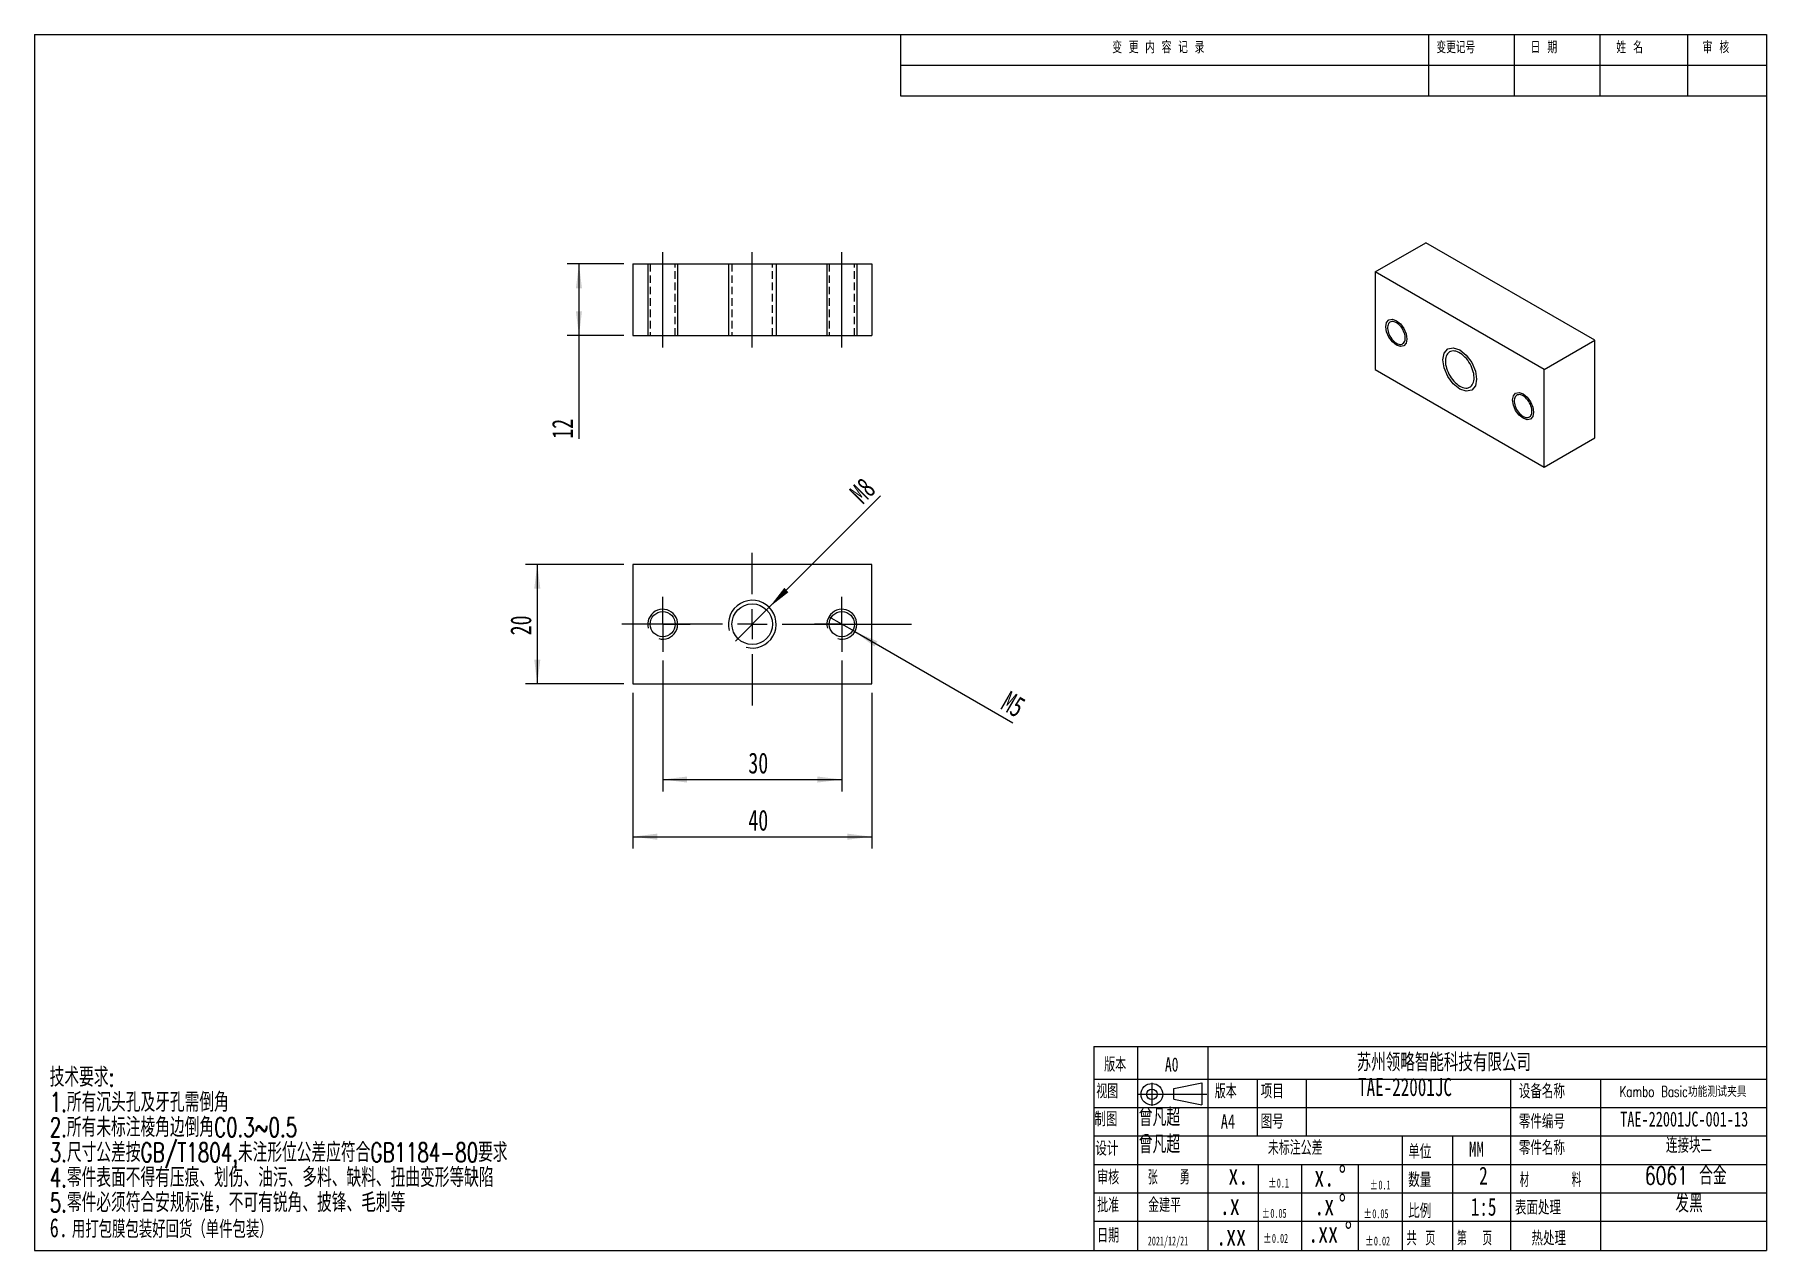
# Model space of a CAD drawing. Extents: x 2 to 292, y 3 to 207.
import ezdxf

# ---------------------------------------------------------------- set-up
doc = ezdxf.new("R2010")
doc.units = 0
for name, pattern in [('SLD-中心线', [34.29, 30.48, -1.27, 1.27, -1.27]), ('SLD-实线', [0]), ('SLD-虚线', [1.905, 1.27, -0.635])]:
    doc.linetypes.add(name, pattern=pattern)
doc.layers.get('0').update_dxf_attribs({"linetype": 'CONTINUOUS'})
for name, color, linetype in [('FORMAT', 7, 'SLD-实线'), ('图层1', 5, 'SLD-中心线'), ('图层7', 7, 'SLD-实线'), ('图框', 7, 'SLD-实线'), ('粗实线', 7, 'SLD-实线')]:
    doc.layers.add(name, color=color, linetype=linetype)
doc.styles.add('SLDTEXTSTYLE0', font='TXT', dxfattribs={"width": 0.7, "bigfont": 'bigfont'})
doc.styles.add('SLDTEXTSTYLE1', font='TXT', dxfattribs={"width": 0.736842, "bigfont": 'bigfont'})
doc.styles.add('SLDTEXTSTYLE2', font='TXT', dxfattribs={"width": 0.7})
doc.styles.add('SLDTEXTSTYLE3', font='TXT', dxfattribs={"width": 0.663})
doc.styles.add('SLDTEXTSTYLE4', font='TXT', dxfattribs={"width": 0.559211, "bigfont": 'bigfont'})
doc.styles.add('SLDTEXTSTYLE5', font='TXT', dxfattribs={"width": 0.736842})
doc.styles.add('SLDTEXTSTYLE6', font='TXT', dxfattribs={"width": 0.629187, "bigfont": 'bigfont'})
doc.styles.add('SLDTEXTSTYLE7', font='TXT', dxfattribs={"width": 0.657895, "bigfont": 'bigfont'})
doc.styles.add('SLDTEXTSTYLE8', font='TXT', dxfattribs={"width": 0.618421, "bigfont": 'bigfont'})
doc.styles.add('SLDTEXTSTYLE9', font='TXT', dxfattribs={"width": 0.58, "bigfont": 'bigfont'})
doc.dimstyles.new('SLDDIMSTYLE0', dxfattribs={"dimtxt": 3.5, "dimasz": 4.08, "dimexe": 0, "dimexo": 0.0625, "dimgap": 0.875, "dimtad": 2, "dimrnd": 1e-09, "dimzin": 12, "dimtxsty": 'SLDTEXTSTYLE2', "dimsah": 1, "dimcen": 0.09, "dimazin": 3, "dimtfac": 1, "dimtofl": 0, "dimtmove": 0, "dimatfit": 3, "dimtolj": 1, "dimtzin": 12})
doc.dimstyles.new('SLDDIMSTYLE1', dxfattribs={"dimtxt": 3.5, "dimasz": 4.08, "dimexe": 0, "dimexo": 0.0625, "dimgap": 0.875, "dimtad": 2, "dimrnd": 1e-09, "dimzin": 12, "dimtxsty": 'SLDTEXTSTYLE2', "dimblk1": 'NONE', "dimsah": 1, "dimcen": 0, "dimazin": 3, "dimtfac": 1, "dimtmove": 0, "dimatfit": 3, "dimtolj": 1, "dimtzin": 12})

# ---------------------------------------------------------------- blocks, each defined once
blk = doc.blocks.new('SW_NOTE_0')
at = {"layer": '图层7', "color": 0, "char_height": 1.5, "attachment_point": 1, "style": 'SLDTEXTSTYLE3'}
for s, insert in [('%%p', (0, 1.93)), ('0.05', (1.44, 1.93))]:
    blk.add_mtext(s, dxfattribs=dict(at, insert=insert))
blk = doc.blocks.new('SW_NOTE_1')
at = {"layer": '图层7', "color": 0, "char_height": 1.5, "attachment_point": 1, "style": 'SLDTEXTSTYLE3'}
for s, insert in [('%%p', (0, 1.93)), ('0.02', (1.44, 1.93))]:
    blk.add_mtext(s, dxfattribs=dict(at, insert=insert))
blk = doc.blocks.new('SW_NOTE_2')
at = {"layer": '图层7', "color": 0, "char_height": 1.5, "attachment_point": 1, "style": 'SLDTEXTSTYLE3'}
for s, insert in [('%%p', (0, 1.93)), ('0.1', (1.44, 1.93))]:
    blk.add_mtext(s, dxfattribs=dict(at, insert=insert))
blk = doc.blocks.new('SW_NOTE_3')
at = {"layer": '图层7', "color": 0, "attachment_point": 1}
for s, insert, char_height, style in [('\\M+18B5A术\\M+19776\\M+18B81:', (0, 4.13), 3.2, 'SLDTEXTSTYLE0'), ('1.\\M+18F8A\\M+1974C沉头\\M+18D45\\M+18B79\\M+189E5\\M+18D45\\M+18EF9\\M+1937C\\M+18A70', (0, -0.07), 3.2, 'SLDTEXTSTYLE0'), ('2.\\M+18F8A\\M+1974C\\M+196A2标\\M+1928D棱\\M+18A70边\\M+1937C\\M+18A70C0.3~0.5', (0, -4.27), 3.2, 'SLDTEXTSTYLE0'), ('3.\\M+18EDA\\M+190A1\\M+18CF6\\M+18DB7\\M+188C2GB/T1804,\\M+196A2\\M+1928D\\M+18C60\\M+188CA\\M+18CF6\\M+18DB7应\\M+19584\\M+18D87GB1184-80\\M+19776\\M+18B81', (0, -8.47), 3.2, 'SLDTEXTSTYLE0'), ('4.\\M+197EB\\M+18C8F\\M+1955C\\M+196CA\\M+19573\\M+193BE\\M+1974C压\\M+18DAD\\M+18141划伤\\M+18141\\M+196FB污\\M+18141\\M+191BD\\M+197BF\\M+18141\\M+1E39E\\M+197BF\\M+18141扭\\M+18BC8变\\M+18C60\\M+19399\\M+1E39E\\M+1E89C', (0, -12.67), 3.2, 'SLDTEXTSTYLE0'), ('5.\\M+197EB\\M+18C8F\\M+1954B须\\M+19584\\M+18D87\\M+188C0规标\\M+18F79\\M+18143\\M+19573\\M+189C2\\M+1974C锐\\M+18A70\\M+18141\\M+194E2锋\\M+18141\\M+196D1\\M+18E68\\M+19399', (0, -16.87), 3.2, 'SLDTEXTSTYLE0'), ('6.', (0, -21.07), 3.2, 'SLDTEXTSTYLE2'), ('\\M+19770\\M+191C5\\M+195EF\\M+1968C\\M+195EF\\M+19195\\M+18D44\\M+189F1货\\M+18169单\\M+18C8F\\M+195EF\\M+19195\\M+1816A', (3.72, -21.47), 2.91042, 'SLDTEXTSTYLE0')]:
    blk.add_mtext(s, dxfattribs=dict(at, insert=insert, char_height=char_height, style=style))
blk = doc.blocks.new('SW_NOTE_4')
at = {"layer": '图层7', "color": 0, "char_height": 3.5, "attachment_point": 1, "style": 'SLDTEXTSTYLE2'}
for s, insert in [('.x', (0, 4.51)), ('%%d', (4.07, 4.51))]:
    blk.add_mtext(s, dxfattribs=dict(at, insert=insert))
blk = doc.blocks.new('SW_NOTE_5')
at = {"layer": '图层7', "color": 0, "char_height": 3.5, "attachment_point": 1, "style": 'SLDTEXTSTYLE2'}
for s, insert in [('x.', (0, 4.51)), ('%%d', (4.07, 4.51))]:
    blk.add_mtext(s, dxfattribs=dict(at, insert=insert))
blk = doc.blocks.new('SW_NOTE_6')
at = {"layer": '图层7', "color": 0, "char_height": 3.5, "attachment_point": 1, "style": 'SLDTEXTSTYLE2'}
for s, insert in [('.xx', (0, 4.51)), ('%%d', (6.11, 4.51))]:
    blk.add_mtext(s, dxfattribs=dict(at, insert=insert))
blk = doc.blocks.new('SW_NOTE_7')
at = {"layer": '图层7', "color": 0, "char_height": 1.5, "attachment_point": 1, "style": 'SLDTEXTSTYLE3'}
for s, insert in [('%%p', (0, 1.93)), ('0.1', (1.44, 1.93))]:
    blk.add_mtext(s, dxfattribs=dict(at, insert=insert))
blk = doc.blocks.new('SW_NOTE_8')
at = {"layer": '图层7', "color": 0, "char_height": 1.5, "attachment_point": 1, "style": 'SLDTEXTSTYLE3'}
for s, insert in [('%%p', (0, 1.93)), ('0.05', (1.44, 1.93))]:
    blk.add_mtext(s, dxfattribs=dict(at, insert=insert))
blk = doc.blocks.new('SW_NOTE_9')
at = {"layer": '图层7', "color": 0, "char_height": 1.5, "attachment_point": 1, "style": 'SLDTEXTSTYLE3'}
for s, insert in [('%%p', (0, 1.93)), ('0.02', (1.44, 1.93))]:
    blk.add_mtext(s, dxfattribs=dict(at, insert=insert))
blk = doc.blocks.new('_D')
at = {"layer": '图框', "color": 5}
for p, q in [((102.38, 96.4), (102.38, 70.33)), ((142.38, 96.4), (142.38, 70.33)), ((102.38, 72.33), (142.38, 72.33))]:
    blk.add_line(p, q, dxfattribs=at)
for points in [[(102.38, 72.33), (106.46, 71.82), (106.46, 72.84)], [(142.38, 72.33), (138.3, 72.84), (138.3, 71.82)]]:
    blk.add_solid(points, dxfattribs=at)
at = {"layer": '图框', "color": 5, "insert": (121.72, 76.84), "char_height": 3.5, "attachment_point": 1, "style": 'SLDTEXTSTYLE2'}
blk.add_mtext('40', dxfattribs=at)
blk = doc.blocks.new('_D_1')
at = {"layer": '图框', "color": 5}
for p, q in [((100.88, 117.9), (84.38, 117.9)), ((86.38, 117.9), (86.38, 97.9)), ((100.88, 97.9), (84.38, 97.9))]:
    blk.add_line(p, q, dxfattribs=at)
for points in [[(86.38, 117.9), (85.87, 113.82), (86.89, 113.82)], [(86.38, 97.9), (86.89, 101.98), (85.87, 101.98)]]:
    blk.add_solid(points, dxfattribs=at)
at = {"layer": '图框', "color": 5, "insert": (81.87, 106.03), "char_height": 3.5, "attachment_point": 1, "rotation": 90, "style": 'SLDTEXTSTYLE2'}
blk.add_mtext('20', dxfattribs=at)
blk = doc.blocks.new('_D_2')
at = {"layer": '图框', "color": 5}
for p, q in [((107.38, 101.8), (107.38, 79.9)), ((137.38, 101.8), (137.38, 79.9)), ((107.38, 81.9), (137.38, 81.9))]:
    blk.add_line(p, q, dxfattribs=at)
for points in [[(107.38, 81.9), (111.46, 81.39), (111.46, 82.4)], [(137.38, 81.9), (133.3, 82.4), (133.3, 81.39)]]:
    blk.add_solid(points, dxfattribs=at)
at = {"layer": '图框', "color": 5, "insert": (121.72, 86.41), "char_height": 3.5, "attachment_point": 1, "style": 'SLDTEXTSTYLE2'}
blk.add_mtext('30', dxfattribs=at)
blk = doc.blocks.new('_D_3')
at = {"layer": '图框', "color": 5}
for q in [(135.22, 109.15), (166.02, 91.36)]:
    blk.add_line((139.55, 106.65), q, dxfattribs=at)
blk.add_solid([(139.55, 106.65), (142.83, 104.17), (143.33, 105.05)], dxfattribs=at)
at = {"layer": '图框', "color": 5, "insert": (165.53, 96.85), "char_height": 3.5, "attachment_point": 1, "rotation": 330, "style": 'SLDTEXTSTYLE2'}
blk.add_mtext('M5', dxfattribs=at)
blk = doc.blocks.new('_NONE')
blk = doc.blocks.new('_D_4')
at = {"layer": '图框', "color": 5}
for q in [(143.85, 129.36), (119.55, 105.07)]:
    blk.add_line((125.21, 110.72), q, dxfattribs=at)
blk.add_solid([(125.21, 110.72), (128.45, 113.25), (127.74, 113.97)], dxfattribs=at)
at = {"layer": '图框', "color": 5, "insert": (138.42, 130.31), "char_height": 3.5, "attachment_point": 1, "rotation": 45, "style": 'SLDTEXTSTYLE2'}
blk.add_mtext('M8', dxfattribs=at)
blk = doc.blocks.new('SW_CENTERMARKSYMBOL_0')
at = {"layer": '图框', "color": 0}
for p, q in [((0, 5), (0, 11.92)), ((-5, 0), (-21.86, 0)), ((0, 0), (-2.5, 0)), ((0, 0), (0, 2.5)), ((0, 0), (0, -2.5)), ((0, 0), (2.5, 0)), ((5, 0), (26.66, 0)), ((0, -5), (0, -13.6))]:
    blk.add_line(p, q, dxfattribs=at)
blk = doc.blocks.new('SW_CENTERMARKSYMBOL_1')
at = {"layer": '图框', "color": 0}
for p, q in [((0, 2.5), (0, 4.6)), ((-2.5, 0), (-4.6, 0)), ((0, 0), (-2.5, 0)), ((0, 0), (0, 2.5)), ((0, 0), (0, -2.5)), ((0, 0), (2.5, 0)), ((2.5, 0), (4.6, 0)), ((0, -2.5), (0, -4.6))]:
    blk.add_line(p, q, dxfattribs=at)
blk = doc.blocks.new('SW_CENTERMARKSYMBOL_2')
at = {"layer": '图框', "color": 0}
for p, q in [((0, 2.5), (0, 4.6)), ((-2.5, 0), (-4.6, 0)), ((0, 0), (-2.5, 0)), ((0, 0), (0, 2.5)), ((0, 0), (0, -2.5)), ((0, 0), (2.5, 0)), ((2.5, 0), (4.6, 0)), ((0, -2.5), (0, -4.6))]:
    blk.add_line(p, q, dxfattribs=at)
blk = doc.blocks.new('_D_5')
at = {"layer": '图框', "color": 5}
for p, q in [((100.88, 168.19), (91.36, 168.19)), ((93.36, 168.19), (93.36, 156.19)), ((100.88, 156.19), (91.36, 156.19)), ((93.36, 156.19), (93.36, 138.93))]:
    blk.add_line(p, q, dxfattribs=at)
for points in [[(93.36, 168.19), (92.85, 164.11), (93.86, 164.11)], [(93.36, 156.19), (93.86, 160.27), (92.85, 160.27)]]:
    blk.add_solid(points, dxfattribs=at)
at = {"layer": '图框', "color": 5, "insert": (88.84, 138.93), "char_height": 3.5, "attachment_point": 1, "rotation": 90, "style": 'SLDTEXTSTYLE2'}
blk.add_mtext('12', dxfattribs=at)

msp = doc.modelspace()

# ---------------------------------------------------------------- linework, layer by layer
at = {"color": 7, "linetype": 'SLD-实线'}
for p, q in [((226.715, 166.854), (235.2, 171.753)), ((263.485, 155.424), (235.2, 171.753)), ((102.382, 168.191), (142.382, 168.191)), ((102.382, 168.191), (102.382, 156.191)), ((104.882, 168.191), (104.882, 156.191)), ((109.882, 168.191), (109.882, 156.191)), ((118.382, 168.191), (118.382, 156.191)), ((126.382, 168.191), (126.382, 156.191)), ((134.882, 168.191), (134.882, 156.191)), ((139.882, 168.191), (139.882, 156.191)), ((142.382, 168.191), (142.382, 156.191)), ((254.999, 150.526), (226.715, 166.854)), ((226.715, 166.854), (226.715, 150.523)), ((102.382, 156.191), (142.382, 156.191)), ((254.999, 150.526), (263.485, 155.424)), ((263.485, 139.094), (263.485, 155.424)), ((226.715, 150.523), (254.999, 134.195)), ((254.999, 134.195), (254.999, 150.526)), ((254.999, 134.195), (263.485, 139.094)), ((102.382, 117.896), (102.382, 97.896)), ((142.382, 117.896), (102.382, 117.896)), ((142.382, 97.896), (142.382, 117.896)), ((102.382, 97.896), (142.382, 97.896))]:
    msp.add_line(p, q, dxfattribs=at)
at = {"color": 7, "linetype": 'SLD-虚线'}
for p, q in [((105.282, 168.191), (105.282, 156.191)), ((109.482, 156.191), (109.482, 168.191)), ((118.982, 168.191), (118.982, 156.191)), ((125.782, 156.191), (125.782, 168.191)), ((135.282, 168.191), (135.282, 156.191)), ((139.482, 156.191), (139.482, 168.191))]:
    msp.add_line(p, q, dxfattribs=at)
at = {"color": 7, "linetype": 'SLD-实线', "flags": 128}
for points in [[(230.251, 154.606), (229.574, 155.152), (229.001, 155.926), (228.617, 156.809), (228.483, 157.668), (228.617, 158.372), (229.001, 158.813), (229.574, 158.924), (230.251, 158.689), (230.927, 158.143), (231.501, 157.37), (231.884, 156.486), (232.018, 155.627), (231.884, 154.924), (231.501, 154.483), (230.927, 154.371), (230.251, 154.606)], [(230.251, 154.933), (230.453, 154.832), (230.651, 154.765), (230.842, 154.733), (231.022, 154.737), (231.188, 154.777), (231.336, 154.851), (231.464, 154.958), (231.569, 155.098), (231.65, 155.266), (231.704, 155.459), (231.732, 155.675), (231.732, 155.909), (231.704, 156.157), (231.65, 156.414), (231.569, 156.675), (231.464, 156.936), (231.336, 157.192), (231.188, 157.437), (231.022, 157.667), (230.842, 157.879), (230.651, 158.068), (230.453, 158.23), (230.251, 158.362), (230.048, 158.463), (229.85, 158.53), (229.659, 158.562), (229.479, 158.558), (229.314, 158.519), (229.165, 158.445), (229.037, 158.337), (228.932, 158.198), (228.851, 158.03), (228.797, 157.836), (228.769, 157.62), (228.769, 157.386), (228.797, 157.138), (228.851, 156.881), (228.932, 156.62), (229.037, 156.359), (229.165, 156.104), (229.314, 155.859), (229.479, 155.628), (229.659, 155.416), (229.85, 155.228), (230.048, 155.066), (230.251, 154.933)], [(240.857, 147.258), (239.775, 148.132), (238.857, 149.37), (238.244, 150.783), (238.029, 152.157), (238.244, 153.283), (238.857, 153.989), (239.775, 154.167), (240.857, 153.791), (241.94, 152.917), (242.857, 151.68), (243.47, 150.266), (243.686, 148.892), (243.47, 147.766), (242.857, 147.061), (241.94, 146.882), (240.857, 147.258)], [(240.857, 147.748), (241.113, 147.617), (241.365, 147.518), (241.612, 147.453), (241.851, 147.423), (242.078, 147.428), (242.291, 147.468), (242.488, 147.543), (242.667, 147.652), (242.825, 147.793), (242.96, 147.965), (243.072, 148.166), (243.159, 148.394), (243.22, 148.646), (243.254, 148.92), (243.261, 149.211), (243.24, 149.517), (243.193, 149.835), (243.119, 150.161), (243.019, 150.491), (242.895, 150.821), (242.748, 151.147), (242.58, 151.467), (242.392, 151.776), (242.186, 152.071), (241.966, 152.348), (241.733, 152.605), (241.49, 152.838), (241.24, 153.045), (240.985, 153.223), (240.729, 153.371), (240.475, 153.486), (240.225, 153.568), (239.982, 153.616), (239.749, 153.628), (239.528, 153.605), (239.323, 153.548), (239.135, 153.456), (238.966, 153.331), (238.819, 153.174), (238.695, 152.987), (238.596, 152.772), (238.522, 152.532), (238.474, 152.269), (238.454, 151.986), (238.461, 151.687), (238.495, 151.374), (238.555, 151.052), (238.642, 150.724), (238.754, 150.393), (238.89, 150.065), (239.048, 149.741), (239.226, 149.426), (239.423, 149.124), (239.637, 148.837), (239.864, 148.57), (240.102, 148.325), (240.349, 148.104), (240.602, 147.912), (240.857, 147.748)], [(251.464, 142.36), (250.787, 142.906), (250.214, 143.68), (249.831, 144.563), (249.696, 145.422), (249.831, 146.126), (250.214, 146.567), (250.787, 146.678), (251.464, 146.443), (252.14, 145.897), (252.714, 145.123), (253.097, 144.24), (253.232, 143.381), (253.097, 142.678), (252.714, 142.236), (252.14, 142.125), (251.464, 142.36)], [(251.464, 142.687), (251.666, 142.586), (251.864, 142.519), (252.055, 142.487), (252.235, 142.491), (252.401, 142.53), (252.549, 142.605), (252.677, 142.712), (252.782, 142.852), (252.863, 143.02), (252.918, 143.213), (252.945, 143.429), (252.945, 143.663), (252.918, 143.911), (252.863, 144.168), (252.782, 144.429), (252.677, 144.69), (252.549, 144.945), (252.401, 145.191), (252.235, 145.421), (252.055, 145.633), (251.864, 145.821), (251.666, 145.984), (251.464, 146.116), (251.262, 146.217), (251.063, 146.284), (250.872, 146.316), (250.692, 146.312), (250.527, 146.273), (250.379, 146.198), (250.251, 146.091), (250.145, 145.952), (250.065, 145.784), (250.01, 145.59), (249.982, 145.374), (249.982, 145.14), (250.01, 144.892), (250.065, 144.635), (250.145, 144.374), (250.251, 144.113), (250.379, 143.858), (250.527, 143.612), (250.692, 143.382), (250.872, 143.17), (251.063, 142.982), (251.262, 142.82), (251.464, 142.687)]]:
    msp.add_lwpolyline(points, dxfattribs=at)
at = {"color": 7, "linetype": 'SLD-实线'}
for centre, radius in [((122.382, 107.896), 3.4), ((107.382, 107.896), 2.1), ((137.382, 107.896), 2.1)]:
    msp.add_circle(centre, radius, dxfattribs=at)
for centre, radius in [((107.382, 107.896), 2.5), ((122.382, 107.896), 4), ((137.382, 107.896), 2.5)]:
    msp.add_arc(centre, radius, 255, 195, dxfattribs=at)
at = {"layer": 'FORMAT'}
for p, q in [((186.911, 37.198), (186.911, 3.096)), ((198.661, 37.198), (198.661, 3.096)), ((179.553, 31.758), (292.203, 31.758)), ((192.951, 30.201), (197.689, 31.126)), ((192.951, 28.384), (192.951, 30.201)), ((197.689, 31.126), (197.689, 27.459)), ((206.951, 31.758), (206.951, 22.245)), ((215.155, 31.758), (215.155, 22.245)), ((249.362, 31.758), (249.362, 3.096)), ((264.4, 31.758), (264.4, 3.096)), ((179.553, 27.002), (292.203, 27.002)), ((192.951, 28.384), (197.689, 27.459)), ((179.553, 22.245), (292.203, 22.245)), ((231.209, 22.245), (231.209, 3.096)), ((239.69, 3.096), (239.69, 22.245)), ((179.553, 17.488), (292.203, 17.488)), ((207.102, 17.488), (207.102, 3.096)), ((214.371, 17.488), (214.371, 3.096)), ((223.838, 17.488), (223.838, 3.096)), ((179.553, 12.731), (292.203, 12.731)), ((179.553, 7.974), (292.203, 7.974))]:
    msp.add_line(p, q, dxfattribs=at)
at = {"layer": 'FORMAT', "linetype": 'SLD-中心线'}
for p, q in [((186.911, 29.213), (198.518, 29.213)), ((189.302, 31.121), (189.302, 27.304))]:
    msp.add_line(p, q, dxfattribs=at)
at = {"layer": 'FORMAT'}
for radius in [1.813, 0.888]:
    msp.add_circle((189.302, 29.213), radius, dxfattribs=at)
at = {"layer": '图层7', "color": 5}
for p, q in [((147.203, 206.571), (147.203, 196.354)), ((235.632, 206.571), (235.632, 196.354)), ((249.962, 206.571), (249.962, 196.354)), ((264.292, 206.571), (264.292, 196.354)), ((279.004, 206.571), (279.004, 196.354)), ((147.203, 201.442), (292.203, 201.442)), ((147.203, 196.354), (292.203, 196.354))]:
    msp.add_line(p, q, dxfattribs=at)
at = {"layer": '图框', "color": 5, "linetype": 'SLD-中心线'}
for p, q in [((107.382, 154.191), (107.382, 170.191)), ((122.382, 154.191), (122.382, 170.191)), ((137.382, 154.191), (137.382, 170.191))]:
    msp.add_line(p, q, dxfattribs=at)
at = {"layer": '粗实线', "color": 5}
for p, q in [((2.203, 206.571), (2.203, 3.096)), ((2.203, 206.571), (292.203, 206.571)), ((292.203, 206.571), (292.203, 3.096)), ((2.203, 3.096), (292.203, 3.096))]:
    msp.add_line(p, q, dxfattribs=at)
at = {"layer": '粗实线'}
for q in [(179.553, 3.096), (292.203, 37.198)]:
    msp.add_line((179.553, 37.198), q, dxfattribs=at)

# ---------------------------------------------------------------- block references
at = {"layer": '图层7', "color": 5}
msp.add_blockref('SW_NOTE_3', (4.728, 29.562), dxfattribs=at)
at = {"layer": '图层7'}
for name, p in [('SW_NOTE_5', (216.501, 12.756)), ('SW_NOTE_2', (208.781, 13.184)), ('SW_NOTE_7', (225.794, 12.86)), ('SW_NOTE_4', (216.501, 7.948)), ('SW_NOTE_0', (207.699, 8.118)), ('SW_NOTE_8', (224.773, 8.053)), ('SW_NOTE_1', (207.97, 3.918)), ('SW_NOTE_6', (215.483, 3.373)), ('SW_NOTE_9', (225.043, 3.478))]:
    msp.add_blockref(name, p, dxfattribs=at)
at = {"layer": '图框', "color": 5}
for name, p in [('SW_CENTERMARKSYMBOL_0', (122.382, 107.896)), ('SW_CENTERMARKSYMBOL_1', (107.382, 107.896)), ('SW_CENTERMARKSYMBOL_2', (137.382, 107.896))]:
    msp.add_blockref(name, p, dxfattribs=at)

# ---------------------------------------------------------------- texts
at = {"layer": 'FORMAT', "char_height": 2.38125, "attachment_point": 2, "style": 'SLDTEXTSTYLE0'}
for s, insert in [('\\M+194C5\\M+1967B', (183.15, 35.395)), ('\\M+196A2标\\M+1928D\\M+18CF6\\M+18DB7', (213.304, 21.453))]:
    msp.add_mtext(s, dxfattribs=dict(at, insert=insert))
at = {"layer": 'FORMAT', "color": 5, "insert": (192.618, 35.395), "char_height": 2.3813, "attachment_point": 2, "style": 'SLDTEXTSTYLE2'}
msp.add_mtext('A0', dxfattribs=at)
at = {"layer": '图层1'}
for s, insert, char_height, attachment_point, style in [('TAE-22001JC', (231.685, 31.928), 3, 2, 'SLDTEXTSTYLE2'), ('Kambo Basic\\M+18CF7\\M+1945C测试夹\\M+18BEF', (278.253, 30.577), 1.8, 2, 'SLDTEXTSTYLE0'), ('\\M+1915C\\M+1967D\\M+192B4', (187.11, 26.877), 3, 1, 'SLDTEXTSTYLE0'), ('TAE-22001JC-001-13', (278.443, 26.315), 2.5, 2, 'SLDTEXTSTYLE2'), ('\\M+1915C\\M+1967D\\M+192B4', (187.11, 22.349), 3, 1, 'SLDTEXTSTYLE0'), ('连\\M+190DA块\\M+193F1', (279.243, 21.91), 2.5, 2, 'SLDTEXTSTYLE0'), ('6061 \\M+18D87\\M+18BE0', (278.709, 17.106), 3, 2, 'SLDTEXTSTYLE0'), ('2', (244.822, 17.106), 3, 2, 'SLDTEXTSTYLE2'), ('1:5', (244.857, 11.897), 3, 2, 'SLDTEXTSTYLE2'), ('发\\M+1FC4B', (279.262, 12.462), 3, 2, 'SLDTEXTSTYLE0')]:
    msp.add_mtext(s, dxfattribs=dict(at, insert=insert, char_height=char_height, attachment_point=attachment_point, style=style))
at = {"layer": '图层7', "color": 5, "char_height": 2, "attachment_point": 1}
for s, insert, style in [('变 \\M+18D58 \\M+193E0 \\M+19765 记 录', (182.664, 205.456), 'SLDTEXTSTYLE6'), ('变\\M+18D58记\\M+18D86', (236.958, 205.456), 'SLDTEXTSTYLE1'), ('\\M+193FA \\M+18AFA', (252.719, 205.456), 'SLDTEXTSTYLE7'), ('\\M+190A9 \\M+196BC', (267.083, 205.456), 'SLDTEXTSTYLE7'), ('审 \\M+18A6A', (281.517, 205.456), 'SLDTEXTSTYLE7')]:
    msp.add_mtext(s, dxfattribs=dict(at, insert=insert, style=style))
at = {"layer": '图层7', "attachment_point": 1}
for s, insert, char_height, style in [('苏\\M+18F42领\\M+197AA\\M+19271\\M+1945C\\M+189C8\\M+18B5A\\M+1974C\\M+18CC0\\M+18CF6\\M+18E69', (223.608, 36.065), 3, 'SLDTEXTSTYLE1'), ('视图', (179.988, 30.907), 2.3813, 'SLDTEXTSTYLE0'), ('\\M+194C5\\M+1967B', (199.833, 30.907), 2.38125, 'SLDTEXTSTYLE0'), ('项\\M+196DA', (207.518, 30.907), 2.3813, 'SLDTEXTSTYLE1'), ('设备\\M+196BC\\M+18FCC', (250.753, 30.907), 2.38125, 'SLDTEXTSTYLE1'), ('\\M+190A7图', (179.671, 26.245), 2.3813, 'SLDTEXTSTYLE1'), ('\\M+197EB\\M+18C8F编\\M+18D86', (250.753, 25.857), 2.38125, 'SLDTEXTSTYLE1'), ('A4', (200.841, 25.857), 2.3813, 'SLDTEXTSTYLE5'), ('图\\M+18D86', (207.518, 25.857), 2.3813, 'SLDTEXTSTYLE1'), ('设计', (179.829, 21.328), 2.3813, 'SLDTEXTSTYLE1'), ('单\\M+188CA', (232.23, 20.804), 2.3813, 'SLDTEXTSTYLE1'), ('MM', (242.395, 21.262), 2.5, 'SLDTEXTSTYLE5'), ('\\M+197EB\\M+18C8F\\M+196BC\\M+18FCC', (250.753, 21.453), 2.38125, 'SLDTEXTSTYLE1'), ('审\\M+18A6A', (180.147, 16.508), 2.3813, 'SLDTEXTSTYLE0'), ('张   \\M+19745', (188.618, 16.508), 2.38125, 'SLDTEXTSTYLE9'), ('x.', (202.11, 17.591), 3.5, 'SLDTEXTSTYLE2'), ('\\M+19094\\M+197CA', (232.23, 16.085), 2.38125, 'SLDTEXTSTYLE1'), ('\\M+18DDE      \\M+197BF', (250.886, 16.085), 2.38125, 'SLDTEXTSTYLE4'), ('\\M+194E1\\M+18F79', (180.147, 11.864), 2.38125, 'SLDTEXTSTYLE0'), ('\\M+18BE0\\M+18C9A\\M+195BD', (188.678, 11.864), 2.38125, 'SLDTEXTSTYLE0'), ('.x', (200.684, 12.524), 3.5, 'SLDTEXTSTYLE2'), ('\\M+1955C\\M+196CA处\\M+1979D', (250.094, 11.441), 2.38125, 'SLDTEXTSTYLE1'), ('\\M+194E4\\M+197E1', (232.23, 10.877), 2.38125, 'SLDTEXTSTYLE1'), ('\\M+193FA\\M+18AFA', (180.147, 6.764), 2.38125, 'SLDTEXTSTYLE0'), ('.xx', (200.073, 7.385), 3.5, 'SLDTEXTSTYLE2'), ('\\M+18BA4 页', (231.937, 6.302), 2.3813, 'SLDTEXTSTYLE7'), ('\\M+191E6  页', (240.403, 6.302), 2.38125, 'SLDTEXTSTYLE8'), ('热处\\M+1979D', (252.87, 6.302), 2.3813, 'SLDTEXTSTYLE1'), ('2021/12/21', (188.618, 5.411), 1.5, 'SLDTEXTSTYLE3')]:
    msp.add_mtext(s, dxfattribs=dict(at, insert=insert, char_height=char_height, style=style))

# ---------------------------------------------------------------- dimensions: what is measured, and where the dimension line sits
at = {"layer": '图框', "color": 5}
for base, p1, p2, picture, middle in [((93.355, 156.191), (102.382, 168.191), (102.382, 156.191), '_D_5', (93.355, 140.469)), ((86.382, 97.896), (102.382, 117.896), (102.382, 97.896), '_D_1', (86.382, 107.566))]:
    dim = msp.add_linear_dim(base=base, p1=p1, p2=p2, angle=90, dimstyle='SLDDIMSTYLE0', dxfattribs=at)
    dim.commit()
    dim.dimension.update_dxf_attribs({"geometry": picture, "text_midpoint": middle, "dimtype": 160})
for p1, p2, picture, middle in [((119.554, 105.067), (125.211, 110.724), '_D_4', (142.785, 128.298)), ((135.217, 109.146), (139.547, 106.646), '_D_3', (164.715, 92.115))]:
    dim = msp.add_diameter_dim_2p(p1=p1, p2=p2, dimstyle='SLDDIMSTYLE1', dxfattribs=at)
    dim.commit()
    dim.dimension.update_dxf_attribs({"geometry": picture, "text_midpoint": middle, "dimtype": 163})
for base, p1, p2, picture, middle in [((137.382, 81.896), (107.382, 103.296), (137.382, 103.296), '_D_2', (123.257, 81.896)), ((142.382, 72.332), (102.382, 97.896), (142.382, 97.896), '_D', (123.257, 72.332))]:
    dim = msp.add_linear_dim(base=base, p1=p1, p2=p2, dimstyle='SLDDIMSTYLE0', dxfattribs=at)
    dim.commit()
    dim.dimension.update_dxf_attribs({"geometry": picture, "text_midpoint": middle, "dimtype": 160})

doc.saveas('drawing.dxf')
